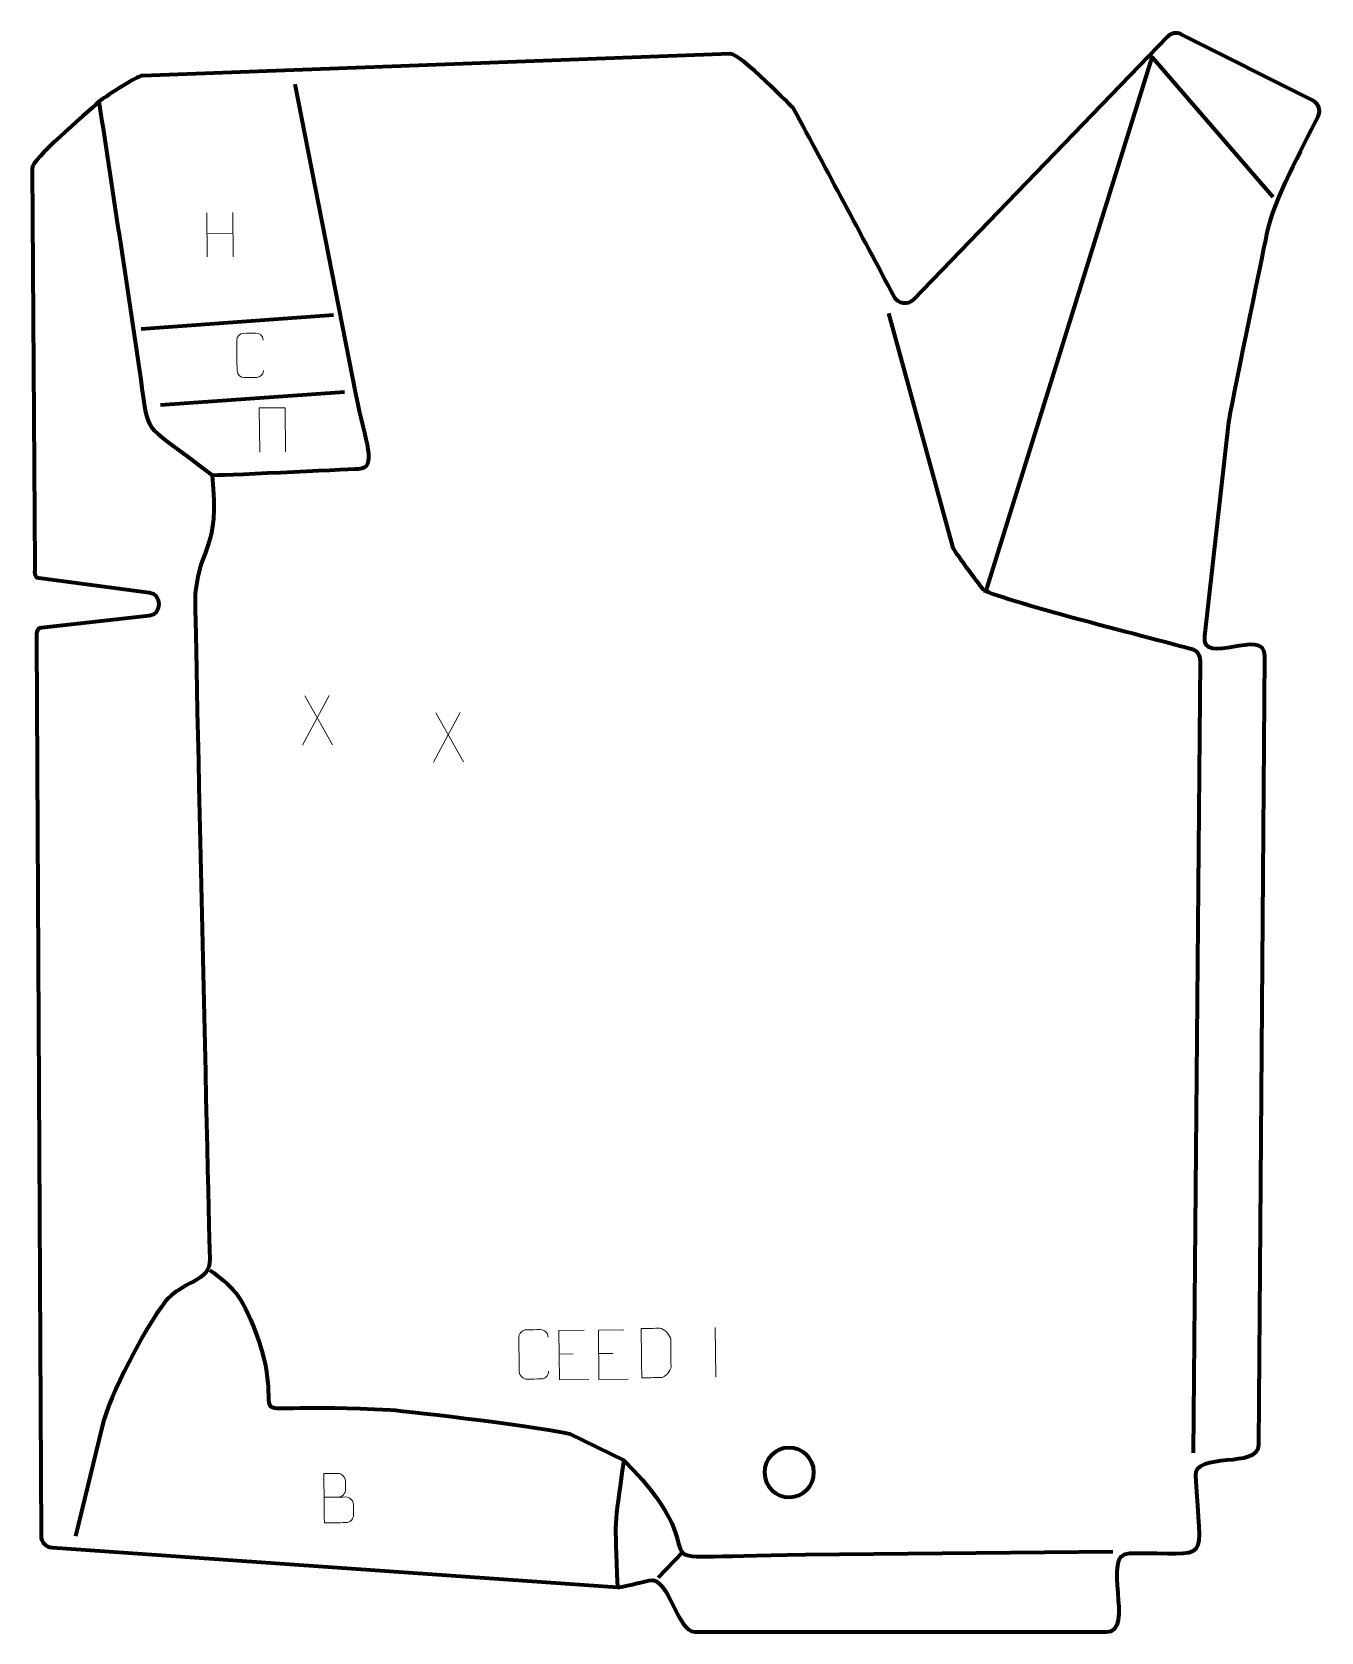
# Model space of a CAD drawing. Header units: millimetres. Extents: x 1029 to 1681, y -84 to 725.
import ezdxf

# ---------------------------------------------------------------- set-up
doc = ezdxf.new("R2010")
doc.units = ezdxf.units.MM
doc.header["$MEASUREMENT"] = 0
doc.layers.add('layer 1', color=7, linetype='Continuous')
doc.layers.add('layer 2', color=7, linetype='Continuous')

msp = doc.modelspace()

# ---------------------------------------------------------------- linework, layer by layer
at = {"layer": 'layer 1', "color": 22, "lineweight": 158}
msp.add_open_spline([(1064.0794, 690.8476), (1067.6429, 693.1043), (1082.0598, 703.1396), (1085.1974, 703.2559), (1085.1974, 703.2559), (1085.1974, 703.2559), (1382.5235, 714.2836), (1382.5235, 714.2836), (1382.5235, 714.2836), (1387.7213, 714.4764), (1414.5386, 686.7462), (1414.5556, 686.7146), (1414.5556, 686.7146), (1431.6551, 654.9367), (1448.5727, 623.2026), (1465.5391, 591.3517), (1465.5391, 591.3517), (1467.4627, 587.7405), (1472.3063, 587.061), (1475.1494, 590.0034), (1475.1494, 590.0034), (1475.1494, 590.0034), (1603.6345, 722.9768), (1603.6345, 722.9768), (1603.6345, 722.9768), (1605.4889, 724.896), (1608.2607, 725.3668), (1610.6449, 724.168), (1610.6449, 724.168), (1610.6449, 724.168), (1677.1749, 690.7125), (1677.1749, 690.7125), (1677.1749, 690.7125), (1680.1088, 689.2373), (1681.3123, 685.6578), (1679.866, 682.7095), (1679.866, 682.7095), (1671.5992, 665.8586), (1657.6395, 641.4035), (1653.9359, 623.119), (1653.9359, 623.119), (1651.5435, 611.3081), (1635.2455, 532.9682), (1634.6928, 528.0684), (1634.6928, 528.0684), (1634.6928, 528.0684), (1622.4909, 419.9216), (1622.4909, 419.9216), (1622.4909, 419.9216), (1620.6683, 403.7675), (1652.9572, 425.0089), (1652.8434, 409.7696), (1652.8434, 409.7696), (1652.8434, 409.7696), (1649.8732, 11.1032), (1649.8732, 11.1032), (1649.8732, 11.1032), (1649.7808, -1.3034), (1617.3519, 8.0756), (1617.9846, -4.6884), (1617.9846, -4.6884), (1620.273, -50.8453), (1627.2419, -43.2888), (1584.4183, -43.7643), (1584.4183, -43.7643), (1569.6166, -43.9287), (1587.7669, -83.6268), (1572.7901, -83.6183), (1572.7901, -83.6183), (1572.7901, -83.6183), (1364.7146, -83.5), (1364.7146, -83.5), (1364.7146, -83.5), (1355.0242, -83.4945), (1351.8411, -55.1718), (1341.392, -57.5652), (1341.392, -57.5652), (1338.7724, -58.1651), (1327.1892, -61.0881), (1325.3979, -60.9627), (1325.3979, -60.9627), (1325.3979, -60.9627), (1039.4943, -40.9519), (1039.4943, -40.9519), (1039.4943, -40.9519), (1036.3552, -40.7321), (1033.9294, -38.1443), (1033.9132, -34.9976), (1033.9132, -34.9976), (1033.9132, -34.9976), (1031.5693, 418.2719), (1031.5693, 418.2719), (1031.5693, 418.2719), (1031.5543, 421.1653), (1031.2767, 423.7555), (1034.152, 424.0785), (1034.152, 424.0785), (1034.152, 424.0785), (1088.6787, 430.2024), (1088.6787, 430.2024), (1088.6787, 430.2024), (1094.9296, 430.9045), (1095.1535, 441.1079), (1088.6649, 441.9646), (1088.6649, 441.9646), (1088.6649, 441.9646), (1032.7454, 449.3473), (1032.7454, 449.3473), (1032.7454, 449.3473), (1029.8977, 449.7233), (1030.8032, 452.5054), (1030.783, 455.378), (1030.783, 455.378), (1030.783, 455.378), (1029.3701, 656.1318), (1029.3701, 656.1318), (1029.3701, 656.1318), (1029.3333, 661.3532), (1055.4809, 683.0104), (1063.2095, 690.1777), (1063.2095, 690.1777), (1063.4921, 690.4398), (1063.7537, 690.6413), (1064.0794, 690.8476)], degree=3, knots=[0, 0, 0, 0, 0.03125, 0.03125, 0.03125, 0.03125, 0.0625, 0.0625, 0.0625, 0.0625, 0.09375, 0.09375, 0.09375, 0.09375, 0.125, 0.125, 0.125, 0.125, 0.15625, 0.15625, 0.15625, 0.15625, 0.1875, 0.1875, 0.1875, 0.1875, 0.21875, 0.21875, 0.21875, 0.21875, 0.25, 0.25, 0.25, 0.25, 0.28125, 0.28125, 0.28125, 0.28125, 0.3125, 0.3125, 0.3125, 0.3125, 0.34375, 0.34375, 0.34375, 0.34375, 0.375, 0.375, 0.375, 0.375, 0.40625, 0.40625, 0.40625, 0.40625, 0.4375, 0.4375, 0.4375, 0.4375, 0.46875, 0.46875, 0.46875, 0.46875, 0.5, 0.5, 0.5, 0.5, 0.53125, 0.53125, 0.53125, 0.53125, 0.5625, 0.5625, 0.5625, 0.5625, 0.59375, 0.59375, 0.59375, 0.59375, 0.625, 0.625, 0.625, 0.625, 0.65625, 0.65625, 0.65625, 0.65625, 0.6875, 0.6875, 0.6875, 0.6875, 0.71875, 0.71875, 0.71875, 0.71875, 0.75, 0.75, 0.75, 0.75, 0.78125, 0.78125, 0.78125, 0.78125, 0.8125, 0.8125, 0.8125, 0.8125, 0.84375, 0.84375, 0.84375, 0.84375, 0.875, 0.875, 0.875, 0.875, 0.90625, 0.90625, 0.90625, 0.90625, 0.9375, 0.9375, 0.9375, 0.9375, 1, 1, 1, 1], dxfattribs=at)
at = {"layer": 'layer 1', "color": 250, "lineweight": 200}
msp.add_open_spline([(1412.4598, -15.4711), (1405.5567, -15.5478), (1399.8984, -10.0138), (1399.8218, -3.1107), (1399.8218, -3.1107), (1399.7451, 3.7924), (1405.2791, 9.4507), (1412.1822, 9.5274), (1412.1822, 9.5274), (1419.0853, 9.604), (1424.7436, 4.07), (1424.8202, -2.8331), (1424.8202, -2.8331), (1424.8969, -9.7362), (1419.3629, -15.3944), (1412.4598, -15.4711)], degree=3, knots=[0, 0, 0, 0, 0.2, 0.2, 0.2, 0.2, 0.4, 0.4, 0.4, 0.4, 0.6, 0.6, 0.6, 0.6, 1, 1, 1, 1], dxfattribs=at)
at = {"layer": 'layer 2', "color": 144, "lineweight": 158}
for points, knots in [([(1511.6354, 441.8132), (1511.6354, 441.8132), (1595.84, 712.64), (1595.84, 712.64), (1595.84, 712.64), (1595.84, 712.64), (1656.9535, 641.9826), (1656.9535, 641.9826)], [0, 0, 0, 0, 0.33333333, 0.33333333, 0.33333333, 0.33333333, 1, 1, 1, 1]), ([(1063.2095, 690.1777), (1070.4598, 641.8131), (1078.0563, 593.4633), (1084.9561, 545.0512), (1084.9561, 545.0512), (1088.5076, 520.1324), (1086.3098, 528.0367), (1120.2363, 501.4212), (1120.2363, 501.4212), (1120.9257, 500.8805), (1187.5461, 504.3004), (1194.429, 504.5777), (1194.429, 504.5777), (1204.5606, 504.9858), (1198.0924, 517.3119), (1193.1367, 542.507), (1193.1367, 542.507), (1193.1367, 542.507), (1162.3674, 698.9368), (1162.3674, 698.9368)], [0, 0, 0, 0, 0.16666667, 0.16666667, 0.16666667, 0.16666667, 0.33333333, 0.33333333, 0.33333333, 0.33333333, 0.5, 0.5, 0.5, 0.5, 0.66666667, 0.66666667, 0.66666667, 0.66666667, 1, 1, 1, 1]), ([(1616.8011, 6.9211), (1616.8011, 6.9211), (1620.3048, 407.4929), (1620.3048, 407.4929), (1620.3048, 407.4929), (1620.3289, 410.2548), (1618.5506, 412.6054), (1615.8862, 413.3333), (1615.8862, 413.3333), (1603.8424, 416.6235), (1513.3053, 439.5377), (1510.3976, 443.4998), (1510.3976, 443.4998), (1508.0784, 446.6597), (1495.6184, 462.9114), (1495.0073, 465.1391), (1495.0073, 465.1391), (1495.0073, 465.1391), (1462.6503, 583.0948), (1462.6503, 583.0948)], [0, 0, 0, 0, 0.16666667, 0.16666667, 0.16666667, 0.16666667, 0.33333333, 0.33333333, 0.33333333, 0.33333333, 0.5, 0.5, 0.5, 0.5, 0.66666667, 0.66666667, 0.66666667, 0.66666667, 1, 1, 1, 1]), ([(1120.5345, 501.1872), (1124.0394, 462.545), (1114.8602, 467.8171), (1111.884, 441.3966), (1111.884, 441.3966), (1111.4499, 437.5425), (1118.2465, 144.3276), (1119.2659, 105.0529), (1119.2659, 105.0529), (1119.5859, 92.7265), (1105.1135, 94.2932), (1096.4006, 82.9626), (1096.4006, 82.9626), (1086.5023, 70.0904), (1068.5949, 36.0343), (1064.7986, 20.2837), (1064.7986, 20.2837), (1064.7986, 20.2837), (1051.3429, -35.1324), (1051.3429, -35.1324)], [0, 0, 0, 0, 0.16666667, 0.16666667, 0.16666667, 0.16666667, 0.33333333, 0.33333333, 0.33333333, 0.33333333, 0.5, 0.5, 0.5, 0.5, 0.66666667, 0.66666667, 0.66666667, 0.66666667, 1, 1, 1, 1]), ([(1119.28, 99.4042), (1130.1927, 91.3204), (1135.0802, 87.6444), (1142.4931, 67.6981), (1142.4931, 67.6981), (1162.1137, 14.9034), (1120.7544, 34.1419), (1210.6641, 28.6591), (1210.6641, 28.6591), (1220.3351, 28.0693), (1292.7566, 19.306), (1301.3977, 16.5426), (1301.3977, 16.5426), (1301.3977, 16.5426), (1328.6398, 3.2975), (1328.6398, 3.2975), (1328.6398, 3.2975), (1323.427, -34.1112), (1324.1743, -22.9231), (1325.3979, -60.9627)], [0, 0, 0, 0, 0.16666667, 0.16666667, 0.16666667, 0.16666667, 0.33333333, 0.33333333, 0.33333333, 0.33333333, 0.5, 0.5, 0.5, 0.5, 0.66666667, 0.66666667, 0.66666667, 0.66666667, 1, 1, 1, 1]), ([(1328.6398, 3.2975), (1386.4403, -54.4595), (1317.6538, -45.4727), (1420.4964, -44.4304), (1420.4964, -44.4304), (1420.4964, -44.4304), (1575.971, -42.854), (1575.971, -42.854)], [0, 0, 0, 0, 0.33333333, 0.33333333, 0.33333333, 0.33333333, 1, 1, 1, 1])]:
    msp.add_open_spline(points, degree=3, knots=knots, dxfattribs=at)
at = {"layer": 'layer 2', "color": 250, "lineweight": 9}
for points in [[(1117.7398, 633.9303), (1117.7398, 633.9303), (1117.9863, 611.739), (1117.9863, 611.739)], [(1130.8547, 634.0759), (1130.8547, 634.0759), (1131.1029, 611.727), (1131.1029, 611.727)], [(1117.8754, 623.2887), (1117.8754, 623.2887), (1130.9729, 623.4342), (1130.9729, 623.4342)], [(1179.6677, 389.8519), (1179.6677, 389.8519), (1166.2044, 364.805), (1166.2044, 364.805)], [(1167.3825, 389.7155), (1167.3825, 389.7155), (1181.3993, 364.9161), (1181.3993, 364.9161)], [(1245.9264, 381.2738), (1245.9264, 381.2738), (1232.4631, 356.2269), (1232.4631, 356.2269)], [(1233.6412, 381.1374), (1233.6412, 381.1374), (1247.658, 356.338), (1247.658, 356.338)], [(1374.8771, 70.2718), (1374.8771, 70.2718), (1375.1544, 45.2993), (1375.1544, 45.2993)], [(1295.9331, 56.9057), (1295.9331, 56.9057), (1303.1008, 56.9853), (1303.1008, 56.9853)], [(1315.9319, 57.1278), (1315.9319, 57.1278), (1323.0996, 57.2074), (1323.0996, 57.2074)]]:
    msp.add_open_spline(points, degree=3, dxfattribs=at)
at = {"layer": 'layer 2', "color": 144, "lineweight": 158}
for points in [[(1084.5722, 575.2988), (1084.5722, 575.2988), (1181.8671, 582.3062), (1181.8671, 582.3062)], [(1094.3127, 536.8812), (1094.3127, 536.8812), (1187.3793, 543.4183), (1187.3793, 543.4183)], [(1358.2984, -43.446), (1358.2984, -43.446), (1346.0573, -56.2826), (1346.0573, -56.2826)]]:
    msp.add_open_spline(points, degree=3, dxfattribs=at)
at = {"layer": 'layer 2', "color": 250, "lineweight": 9}
for points, knots in [([(1146.3604, 554.1827), (1146.2583, 552.1004), (1144.7709, 550.7586), (1142.8474, 550.7276), (1142.8474, 550.7276), (1140.7589, 550.7047), (1138.6705, 550.6815), (1136.5823, 550.658), (1136.5823, 550.658), (1134.8593, 550.5445), (1133.0743, 552.2126), (1133.0642, 554.0195), (1133.0642, 554.0195), (1133.0072, 559.1873), (1132.9498, 564.3547), (1132.8921, 569.5218), (1132.8921, 569.5218), (1132.8746, 571.4368), (1134.4219, 572.994), (1136.3498, 573.0033), (1136.3498, 573.0033), (1138.4327, 573.0264), (1140.516, 573.0495), (1142.5993, 573.0727), (1142.5993, 573.0727), (1144.3424, 573.1238), (1146.1408, 571.8078), (1146.1889, 569.6249)], [0, 0, 0, 0, 0.125, 0.125, 0.125, 0.125, 0.25, 0.25, 0.25, 0.25, 0.375, 0.375, 0.375, 0.375, 0.5, 0.5, 0.5, 0.5, 0.625, 0.625, 0.625, 0.625, 0.75, 0.75, 0.75, 0.75, 1, 1, 1, 1]), ([(1144.4928, 512.919), (1144.4928, 512.919), (1144.2446, 535.2679), (1144.2446, 535.2679), (1144.2446, 535.2679), (1144.2446, 535.2679), (1157.3621, 535.4136), (1157.3621, 535.4136), (1157.3621, 535.4136), (1157.3621, 535.4136), (1157.6103, 513.0647), (1157.6103, 513.0647)], [0, 0, 0, 0, 0.25, 0.25, 0.25, 0.25, 0.5, 0.5, 0.5, 0.5, 1, 1, 1, 1]), ([(1290.6207, 48.1871), (1290.5068, 45.8623), (1288.8461, 44.3642), (1286.6986, 44.3296), (1286.6986, 44.3296), (1284.3669, 44.3041), (1282.0351, 44.2782), (1279.7038, 44.2519), (1279.7038, 44.2519), (1277.7801, 44.1251), (1275.7871, 45.9876), (1275.7759, 48.0049), (1275.7759, 48.0049), (1275.7122, 53.7746), (1275.6482, 59.5439), (1275.5837, 65.3129), (1275.5837, 65.3129), (1275.5642, 67.4509), (1277.2917, 69.1895), (1279.4441, 69.1999), (1279.4441, 69.1999), (1281.7697, 69.2257), (1284.0956, 69.2515), (1286.4216, 69.2773), (1286.4216, 69.2773), (1288.3677, 69.3345), (1290.3756, 67.8651), (1290.4293, 65.4279)], [0, 0, 0, 0, 0.125, 0.125, 0.125, 0.125, 0.25, 0.25, 0.25, 0.25, 0.375, 0.375, 0.375, 0.375, 0.5, 0.5, 0.5, 0.5, 0.625, 0.625, 0.625, 0.625, 0.75, 0.75, 0.75, 0.75, 1, 1, 1, 1]), ([(1308.6744, 68.9276), (1308.6744, 68.9276), (1295.8012, 68.7846), (1295.8012, 68.7846), (1295.8012, 68.7846), (1295.8012, 68.7846), (1296.0783, 43.8326), (1296.0783, 43.8326), (1296.0783, 43.8326), (1296.0783, 43.8326), (1310.9432, 43.9977), (1310.9432, 43.9977)], [0, 0, 0, 0, 0.25, 0.25, 0.25, 0.25, 0.5, 0.5, 0.5, 0.5, 1, 1, 1, 1]), ([(1328.6732, 69.1496), (1328.6732, 69.1496), (1315.8, 69.0067), (1315.8, 69.0067), (1315.8, 69.0067), (1315.8, 69.0067), (1316.0771, 44.0547), (1316.0771, 44.0547), (1316.0771, 44.0547), (1316.0771, 44.0547), (1330.942, 44.2197), (1330.942, 44.2197)], [0, 0, 0, 0, 0.25, 0.25, 0.25, 0.25, 0.5, 0.5, 0.5, 0.5, 1, 1, 1, 1]), ([(1337.764, 44.9225), (1340.0957, 44.9488), (1345.0458, 44.9798), (1347.3772, 45.0053), (1347.3772, 45.0053), (1349.3033, 44.9213), (1352.5822, 48.4996), (1352.5487, 50.5166), (1352.5487, 50.5166), (1352.4842, 56.2863), (1352.4601, 58.4559), (1352.3964, 64.2249), (1352.3964, 64.2249), (1352.3684, 66.3628), (1348.9535, 69.9852), (1346.8014, 69.9478), (1346.8014, 69.9478), (1344.4759, 69.922), (1339.7518, 69.8696), (1337.4258, 69.8437), (1337.4258, 69.8437), (1337.49, 64.0972), (1337.7005, 50.6694), (1337.764, 44.9225)], [0, 0, 0, 0, 0.14285714, 0.14285714, 0.14285714, 0.14285714, 0.28571429, 0.28571429, 0.28571429, 0.28571429, 0.42857143, 0.42857143, 0.42857143, 0.42857143, 0.57142857, 0.57142857, 0.57142857, 0.57142857, 0.71428571, 0.71428571, 0.71428571, 0.71428571, 1, 1, 1, 1]), ([(1177.0825, -15.4771), (1180.7209, -15.4363), (1184.3078, -15.3965), (1187.9469, -15.3565), (1187.9469, -15.3565), (1189.9224, -15.3518), (1191.8652, -17.0665), (1191.8879, -19.116), (1191.8879, -19.116), (1191.9001, -20.2444), (1191.934, -23.2937), (1191.9469, -24.4225), (1191.9469, -24.4225), (1191.9852, -26.2801), (1190.4655, -28.311), (1188.1439, -28.3199), (1188.1439, -28.3199), (1184.5044, -28.3599), (1180.8652, -28.4003), (1177.2265, -28.4411), (1177.2265, -28.4411), (1177.1341, -20.1234), (1177.0418, -11.806), (1176.9494, -3.4891), (1176.9494, -3.4891), (1179.323, -3.4627), (1181.697, -3.4364), (1184.071, -3.41), (1184.071, -3.41), (1185.7515, -3.3737), (1187.8694, -5.2608), (1187.9089, -7.2229), (1187.9089, -7.2229), (1187.9314, -9.2889), (1187.933, -9.4348), (1187.9564, -11.5012), (1187.9564, -11.5012), (1187.9966, -13.567), (1186.1623, -15.3936), (1184.1523, -15.3986)], [0, 0, 0, 0, 0.09090909, 0.09090909, 0.09090909, 0.09090909, 0.18181818, 0.18181818, 0.18181818, 0.18181818, 0.27272727, 0.27272727, 0.27272727, 0.27272727, 0.36363636, 0.36363636, 0.36363636, 0.36363636, 0.45454545, 0.45454545, 0.45454545, 0.45454545, 0.54545455, 0.54545455, 0.54545455, 0.54545455, 0.63636364, 0.63636364, 0.63636364, 0.63636364, 0.72727273, 0.72727273, 0.72727273, 0.72727273, 0.81818182, 0.81818182, 0.81818182, 0.81818182, 1, 1, 1, 1])]:
    msp.add_open_spline(points, degree=3, knots=knots, dxfattribs=at)

doc.saveas('drawing.dxf')
